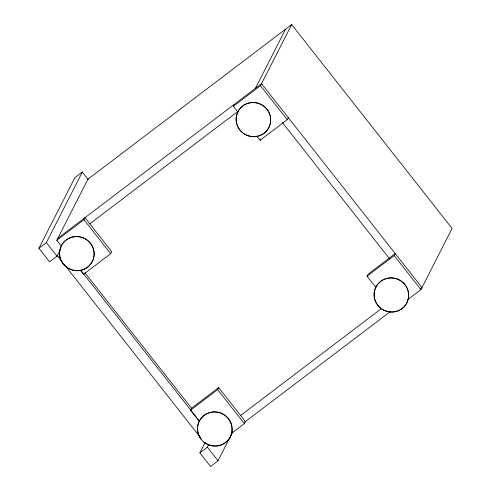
<?xml version="1.0" encoding="UTF-8"?>
<svg xmlns="http://www.w3.org/2000/svg" width="491" height="491" viewBox="0 0 491 491"><rect width="100%" height="100%" fill="white"/><g stroke="black" fill="none" stroke-linecap="round" stroke-linejoin="round"><path stroke-width="0.74" d="M60.178 250.091L57.073 256.192L49.597 261.863L38.906 248.268L74.853 177.724L82.322 172.053L88.368 179.737M38.906 248.268L46.375 242.597L82.322 172.053M61.473 246.292L56.784 240.332L87.938 179.19L291.672 24.55L452.094 228.456L420.94 289.598L407.659 299.676M56.784 240.332L83.949 219.71L84.98 217.685L111.721 251.668L110.684 253.694L83.519 274.316L80.236 270.142M238.043 112.273L233.354 106.308L234.385 104.282M255.437 88.3L285.559 29.19M233.354 106.308L260.518 85.692L291.672 24.55M256.805 136.117L260.089 140.291L260.782 138.941M260.089 140.291L287.253 119.675L288.291 117.65M199.383 421.579L190.471 410.255L191.502 408.224L218.667 387.608L245.402 421.591L244.371 423.616L231.089 433.7M190.471 410.255L217.636 389.633L218.667 387.608M232.894 431.614L218.029 460.779L210.559 466.45L199.862 452.855L205.048 442.679M199.862 452.855L207.331 447.184L208.718 444.472M367.041 276.23L368.072 274.205L395.237 253.589L394.205 255.615L367.041 276.23L375.953 287.56M57.815 238.301L261.55 83.666L421.978 287.573L420.769 288.487M89.466 224.049L237.687 111.549M240.265 415.724L381.163 308.778M244.469 422.303L390.247 311.656M260.518 85.692L287.253 119.675M394.205 255.615L420.94 289.598M282.411 122.59L389.363 258.524M83.949 219.71L110.684 253.694M217.636 389.633L244.371 423.616M84.918 272.75L191.613 408.365M80.99 270.559L196.652 417.571M197.597 418.78L198.548 419.983M57.404 255.75L62.615 262.372M64.039 264.183L200.555 437.702M203.875 441.918L204.821 443.127M46.375 242.597L57.073 256.192M207.331 447.184L218.029 460.779M242.511 132.533A17.369 16.982 27 0 1 240.903 107.572A17.369 16.982 27 0 1 266.22 108.253A17.369 16.982 27 0 1 264.146 133.116M263.55 133.552A17.369 16.982 27 0 1 243.714 133.442M380.476 307.894A17.369 16.982 27 0 1 384.834 278.992A17.369 16.982 27 0 1 408.61 296.963A17.369 16.982 27 0 1 381.673 308.802M197.677 426.581A17.369 16.982 27 0 1 219.839 412.661A17.369 16.982 27 0 1 230.279 436.867A17.369 16.982 27 0 1 204.495 442.379M201.261 439.212A17.369 16.982 27 0 1 199.266 436.02M198.959 435.345A17.369 16.982 27 0 1 197.56 428.809M60.994 259.985A17.369 16.982 27 0 1 78.677 236.607A17.369 16.982 27 0 1 91.019 263.612A17.369 16.982 27 0 1 61.307 260.66M237.484 126.119A17.369 16.982 27 0 0 267.221 130.14A17.369 16.982 27 0 0 255.412 102.779A17.369 16.982 27 0 0 237.484 126.119M375.449 301.48A17.369 16.982 27 0 0 405.185 305.5A17.369 16.982 27 0 0 393.377 278.139A17.369 16.982 27 0 0 375.449 301.48M198.88 435.499A17.369 16.982 27 0 0 228.61 439.525A17.369 16.982 27 0 0 216.807 412.158A17.369 16.982 27 0 0 198.88 435.499M60.915 260.138A17.369 16.982 27 0 0 90.651 264.164A17.369 16.982 27 0 0 78.842 236.797A17.369 16.982 27 0 0 60.915 260.138"/></g></svg>
